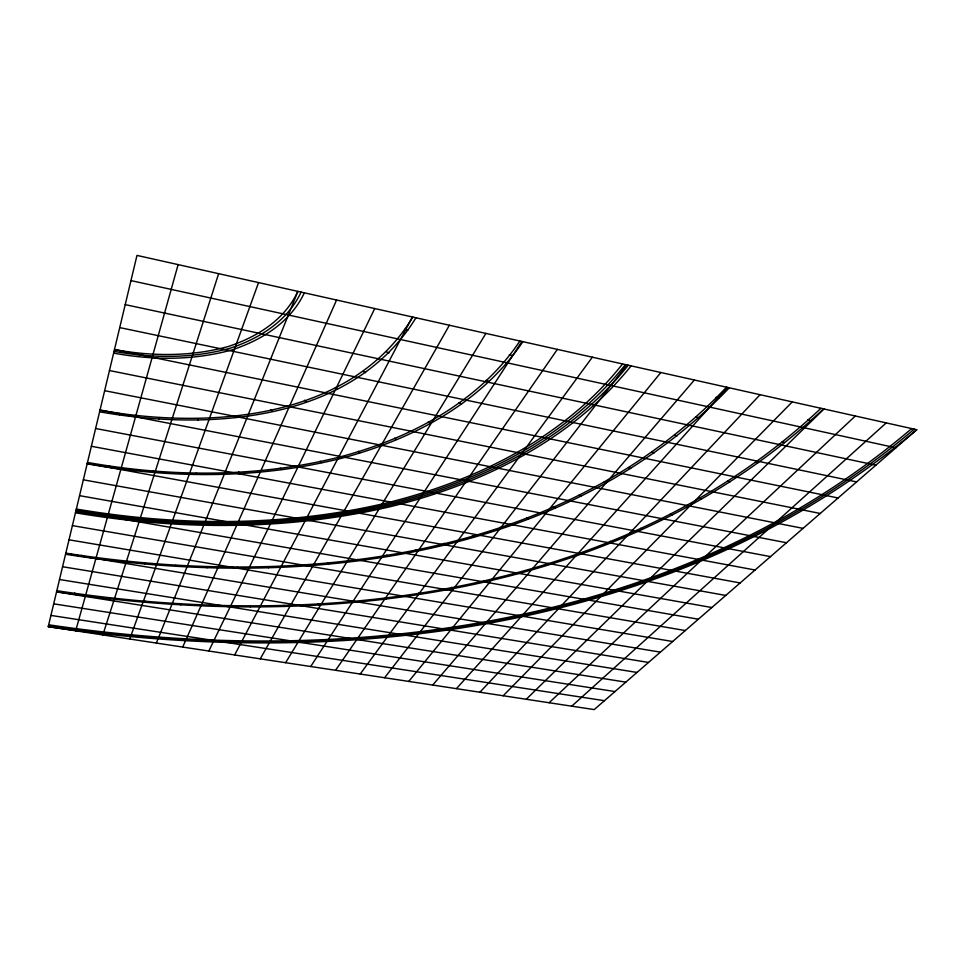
<?xml version="1.0" encoding="UTF-8"?>
<svg xmlns="http://www.w3.org/2000/svg" width="965" height="965" viewBox="0 0 965 965"><rect width="100%" height="100%" fill="white"/><g stroke="black" fill="none" stroke-linecap="round" stroke-linejoin="round"><path stroke-width="1.45" d="M110.227 598.686L110.299 597.661M113.182 560.713L113.267 559.579M119.527 414.938L119.696 413.346M109.335 467.156L109.515 465.733M74.595 594.054L74.775 593.029M81.518 556.419L81.736 555.297M48.25 626.635L136.982 255.411L916.75 429.715L594.187 709.589L48.25 626.635C346.785 671.037 679.312 630.555 916.75 429.715M75.68 630.808L178.127 264.615M102.845 634.934L218.645 273.674M129.732 639.011L258.548 282.588M156.354 643.064L297.859 291.37C284.699 319.741 257.341 336.809 228.584 346.411C191.347 356.736 152.289 356.507 114.485 349.547L838.066 497.976M182.711 647.069L336.58 300.031M208.814 651.025L374.734 308.559M234.652 654.958L412.332 316.966M260.248 658.842L449.376 325.241M285.604 662.702L485.89 333.407M412.851 317.075C349.812 420.692 207.62 429.365 99.974 410.234M301.104 292.106C287.594 320.995 259.669 338.377 230.333 348.148C192.385 358.642 152.591 358.413 114.051 351.332M310.706 666.513L521.884 341.453M415.951 317.774C352.02 422.32 208.452 431.126 99.6 411.802M304.349 292.829C290.489 322.25 262.01 339.933 232.07 349.873C193.41 360.548 152.88 360.319 113.629 353.106M335.567 670.289L557.36 349.378M360.198 674.028L592.341 357.195M519.894 341.007C478.797 402.502 409.787 438.436 339.873 456.964C257.462 477.723 170.853 477.265 87.501 462.44M522.873 341.67C481.306 403.539 411.753 439.714 341.26 458.339C258.282 479.195 171.095 478.737 87.164 463.839M384.601 677.744L626.828 364.903M408.762 681.411L660.832 372.502M432.706 685.053L694.378 380.005M622.546 363.95C564.236 437.76 476.071 480.932 386.265 503.042C284.796 526.854 178.802 526.395 76.356 509.038M456.421 688.648L727.453 387.399M625.404 364.589C566.588 438.713 477.88 482.078 387.508 504.285C285.531 528.169 179.02 527.722 76.054 510.292M628.251 365.228C568.928 439.678 479.689 483.224 388.762 505.527C286.267 529.483 179.225 529.025 75.765 511.546M631.11 365.868C571.268 440.619 481.487 484.37 390.005 506.758C287.003 530.786 179.442 530.34 75.463 512.789M479.907 692.219L760.082 394.685M503.187 695.753L792.265 401.886M526.251 699.263L824.014 408.979M726.536 387.194C559.664 562.752 293.264 588.94 65.813 553.138M729.275 387.809C561.413 563.813 294.036 590.194 65.548 554.26M549.097 702.737L855.34 415.987M571.75 706.175L886.244 422.887M820.938 408.292C619.458 597.878 319.729 630.893 56.838 590.701M823.567 408.883C621.122 598.807 320.464 632.027 56.597 591.714M911.696 428.581C676.175 628.903 345.349 668.974 48.696 624.789M914.229 429.148C677.744 629.735 346.061 670 48.467 625.718M50.928 615.417L604.428 700.699M53.702 603.837L614.97 691.555M56.561 591.883L625.827 682.134M59.516 579.519L636.997 672.436M62.568 566.732L648.516 662.436M65.729 553.512L660.398 652.135M68.998 539.809L672.641 641.508M72.399 525.623L685.283 630.543M75.909 510.919L698.334 619.216M79.552 495.66L711.808 607.528M83.34 479.822L725.74 595.441M87.272 463.381L740.143 582.944M91.361 446.276L755.052 570.001M95.607 428.496L770.48 556.624M100.034 409.968L786.463 542.752M104.654 390.68L803.037 528.374M109.467 370.548L820.226 513.464M119.732 327.593L856.594 481.909M125.221 304.638L875.858 465.19M130.963 280.598L895.894 447.808M716.09 397.339L718.744 397.99M807.657 419.787L810.202 420.402M509.267 354.782L512.113 355.542M404.938 329.294L407.918 330.114M695.886 416.952L698.395 417.676M782.108 441.874L784.497 442.561M674.487 435.179L676.851 435.975M755.486 462.271L757.718 463.019M486.095 380.355L488.7 381.284M652.014 452.066L654.234 452.911M727.924 481.053L730.01 481.849M386.374 351.851L389.076 352.901M628.565 467.639L630.652 468.544M699.529 498.278L701.483 499.122M458.882 402.791L461.234 403.865M604.247 481.945L606.201 482.898M670.398 514.019L672.219 514.9M363.19 371.416L365.602 372.647M579.145 495.033L580.954 496.01M640.615 528.35L642.304 529.254M553.271 506.951L555.02 507.94M428.195 422.079L430.281 423.261M610.254 541.305L611.81 542.246M335.422 387.46L337.509 388.847M526.878 517.65L528.434 518.7M579.362 552.957L580.797 553.91M394.552 438.219L396.35 439.497M499.846 527.264L501.281 528.337M548.011 563.343L549.314 564.32M516.227 572.51L517.421 573.512M304.458 400.222L306.182 401.717M358.401 451.258L359.933 452.597M472.368 535.756L473.598 536.866M444.25 543.223L445.432 544.332M484.056 580.508L485.13 581.521M415.77 549.616L416.832 550.75M451.524 587.359L452.489 588.373M320.163 461.21L321.405 462.609M270.827 409.691L272.19 411.259M386.881 554.996L387.834 556.142M418.665 593.101L419.522 594.126M357.629 559.374L358.461 560.52M385.493 597.745L386.241 598.783M280.2 468.109L281.165 469.545M328.04 562.764L328.751 563.922M352.02 601.34L352.671 602.377M235.05 415.819L236.039 417.447M298.137 565.188L298.74 566.334M318.269 603.885L318.812 604.934M238.838 471.994L239.525 473.453M267.932 566.636L268.427 567.794M284.241 605.393L284.687 606.442M197.62 418.641L198.223 420.282M237.462 567.131L237.836 568.288M249.959 605.887L250.297 606.937M196.414 472.886L196.812 474.346M206.751 566.672L207.005 567.83M215.424 605.357L215.653 606.406M158.911 417.64L159.141 419.28M175.799 565.261L175.944 566.419M180.624 603.813L180.757 604.862M153.206 470.799L153.314 472.247M144.629 562.897L144.666 564.043M145.582 601.255L145.606 602.293"/></g></svg>
